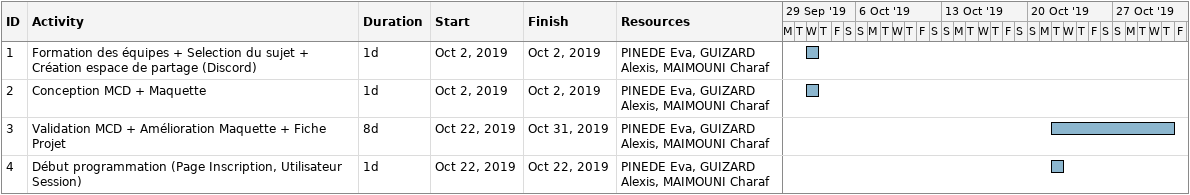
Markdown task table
| ID | Task | Duration | Start | Finish | Resources |
|---|---|---|---|---|---|
| 1 | Formation des équipes + Selection du sujet + Création espace de partage (Discord) | 1d | 2019-10-02 | 2019-10-02 | PINEDE Eva, GUIZARD Alexis, MAIMOUNI Charaf |
| 2 | Conception MCD + Maquette | 1d | 2019-10-02 | 2019-10-02 | PINEDE Eva, GUIZARD Alexis, MAIMOUNI Charaf |
| 3 | Validation MCD + Amélioration Maquette + Fiche Projet | 8d | 2019-10-22 | 2019-10-31 | PINEDE Eva, GUIZARD Alexis, MAIMOUNI Charaf |
| 4 | Début programmation (Page Inscription, Utilisateur Session) | 1d | 2019-10-22 | 2019-10-22 | PINEDE Eva, GUIZARD Alexis, MAIMOUNI Charaf |
